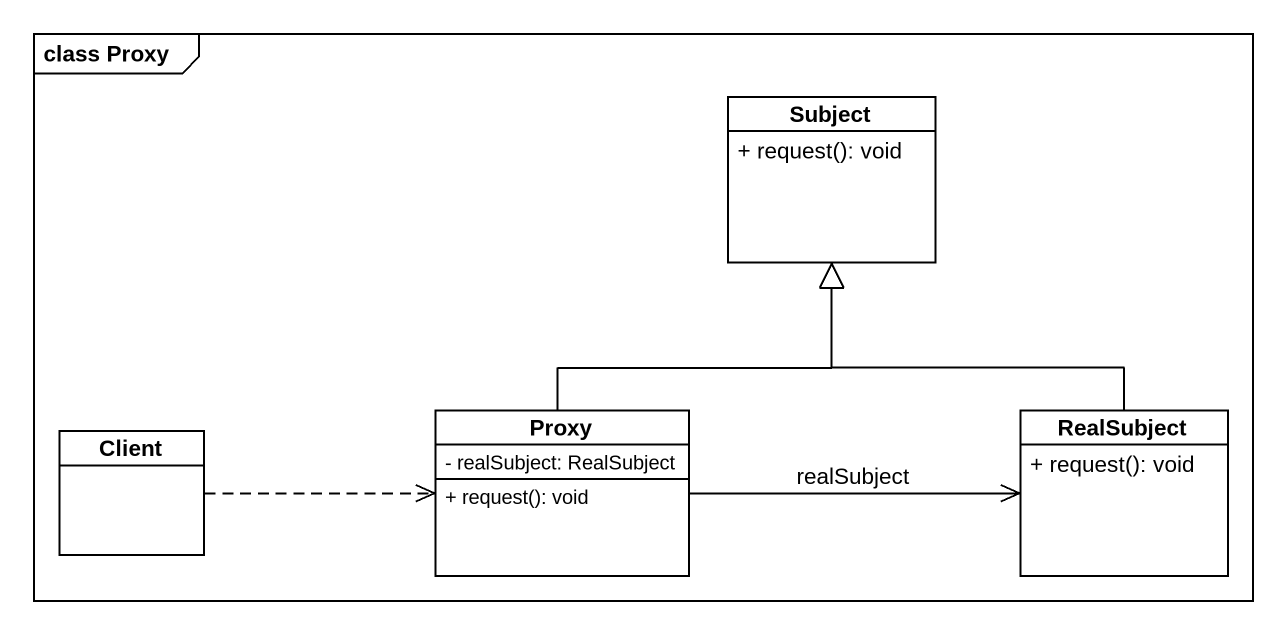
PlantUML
@startuml
mainframe class Proxy
hide circle
hide empty members
skinparam classAttributeIconSize 0
class Subject {
  + request(): void
}
class Client
class Proxy {
  - realSubject: RealSubject
  + request(): void
}
class RealSubject {
  + request(): void
}
Client .right.> Proxy
Proxy -up-|> Subject
Proxy -right-> RealSubject : realSubject
RealSubject -up-|> Subject
@enduml
